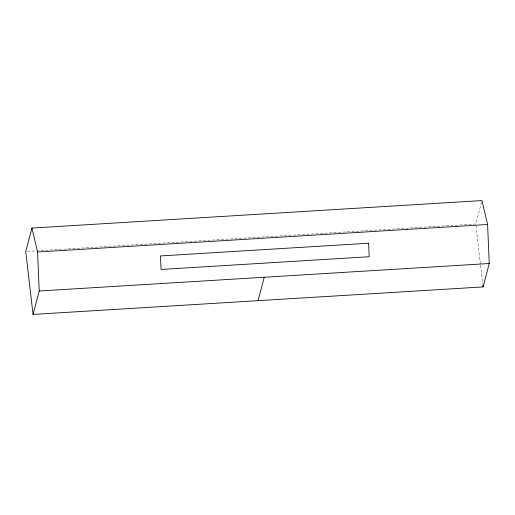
<?xml version="1.0" encoding="UTF-8"?>
<svg xmlns="http://www.w3.org/2000/svg" width="515" height="515" viewBox="0 0 515 515"><rect width="100%" height="100%" fill="white"/><g stroke="black" fill="none" stroke-linecap="round" stroke-linejoin="round"><path stroke-width="0.39" stroke-dasharray="2.58 1.93" d="M481.564 202.086L475.776 223.999L38.586 250.715M27.353 251.404L37.782 250.766M475.963 225.596L480.482 264.62M480.572 265.418L482.787 284.531"/><path stroke-width="0.77" d="M31.936 228.081L25.75 251.5L33.037 314.427L483.064 286.919L489.25 263.5L487.596 224.501L481.963 200.573L31.936 228.081L37.569 252.002L39.224 291.001L33.037 314.427M258.047 300.67L264.24 277.25M37.569 252.002L487.596 224.501M39.224 291.001L489.25 263.5M482.877 285.329L483.064 286.919M368.624 243.222L160.487 255.942L161.06 269.448L369.197 256.728L368.624 243.222"/></g></svg>
